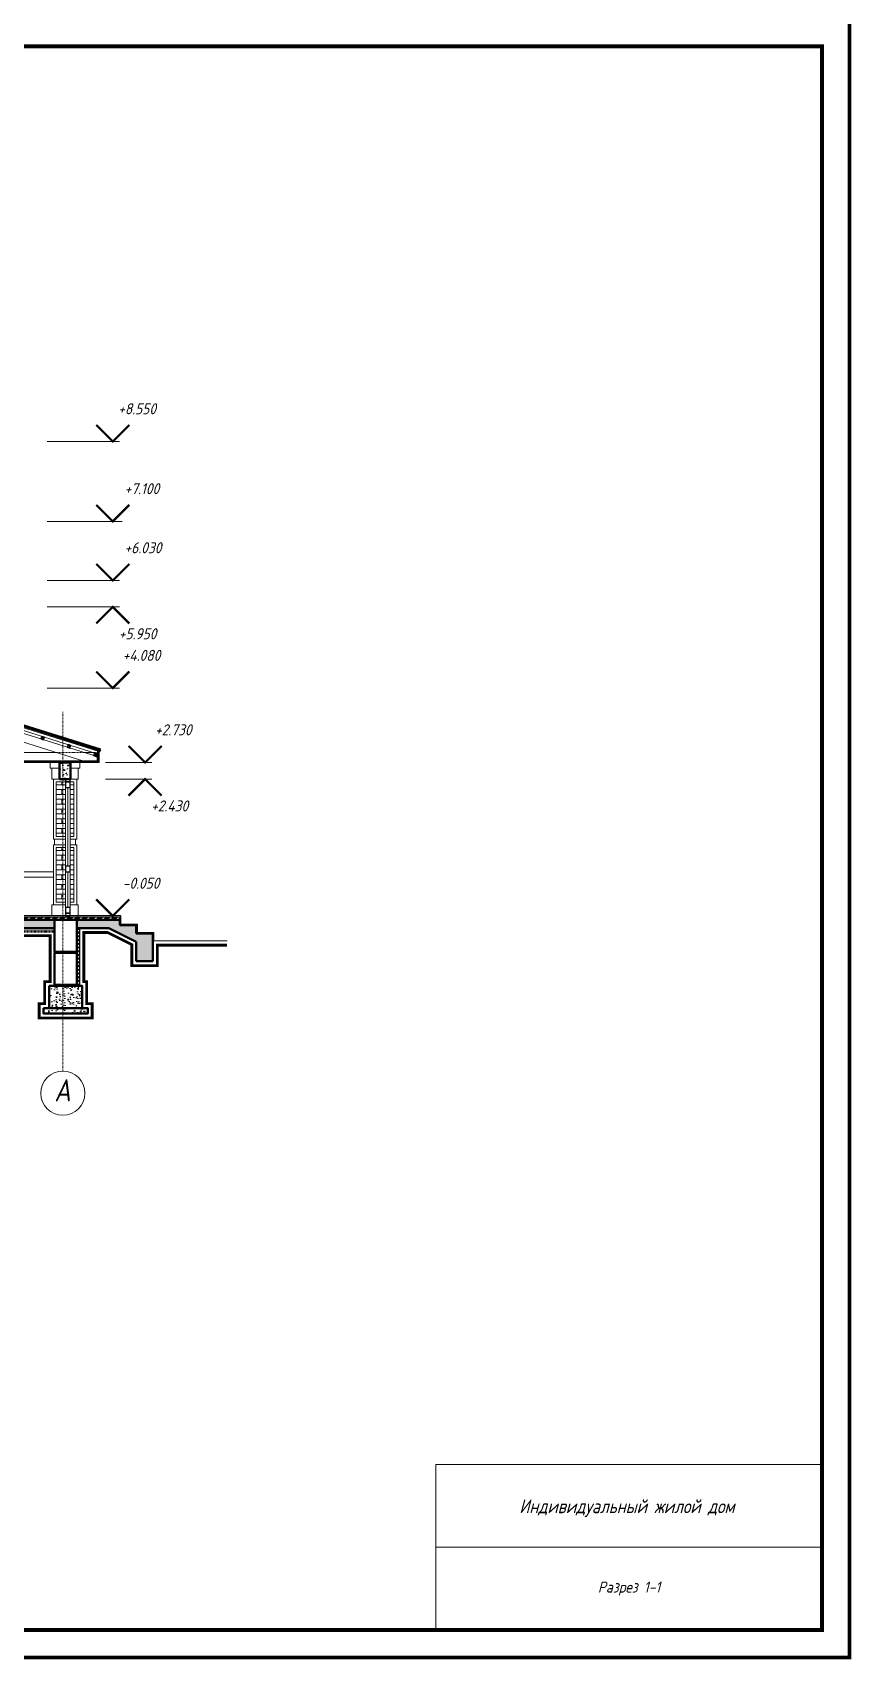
# Model space of a CAD drawing. Header units: millimetres. Extents: x 54 to 1314, y 20 to 614.
# Drawn here: x 1166 to 1314.4, y 19.6 to 314.4 of the extents above; entities that cross this region are included whole.
import ezdxf

# ---------------------------------------------------------------- set-up
doc = ezdxf.new("R2010")
doc.units = ezdxf.units.MM
for name, pattern in [('ACAD_ISO02W100', [15, 12, -3]), ('CENTER2', [1.125, 0.75, -0.125, 0.125, -0.125]), ('DASHED2', [0.375, 0.25, -0.125]), ('HIDDEN', [0.375, 0.25, -0.125])]:
    doc.linetypes.add(name, pattern=pattern)
for name, color, linetype, lineweight in [('A_ПЕРЕГОР', 213, 'Continuous', 40), ('A_СТЕНЫ', 13, 'Continuous', 50), ('A_УТЕП-ЛЬ', 41, 'Continuous', 15), ('A_ФАСАД', 30, 'Continuous', 15), ('А_ВЫСОТН.ОТМЕТКИ', 161, 'Continuous', 20), ('А_ДЕРЕВО', 43, 'Continuous', 30), ('А_КИРПИЧ ОБЛИЦ.', 250, 'Continuous', 30), ('А_КОНСТР.БЕТОН', 6, 'Continuous', 50), ('А_МОНОЛИТНЫЙ Ж.Б.', 5, 'Continuous', 50), ('А_МОНОЛИТНЫЙ Ж.Б. ШТРИХ.', 173, 'Continuous', 5), ('А_НЕВИДИМЫЕ', 8, 'ACAD_ISO02W100', 9), ('А_ОК.ПЕРЕПЛЕТ', 4, 'Continuous', 30), ('А_ОКНА', 4, 'Continuous', 13), ('А_ПЕРВЫЙ ПЛАН', 102, 'Continuous', 15), ('А_ПОЛЫ', 181, 'Continuous', 20), ('А_Ц.П.СТЯЖКА ШТРИХ.', 181, 'Continuous', 5), ('А_ШТУКАТУРКА ФАСАД', 7, 'Continuous', 15), ('ЛИСТ', 7, 'Continuous', 18), ('ОСИ', 40, 'CENTER2', 18), ('ТЕКСТ', 5, 'Continuous', 18)]:
    doc.layers.add(name, color=color, linetype=linetype, lineweight=lineweight)
doc.styles.add('ROMANS', font='romans.shx', dxfattribs={"width": 0.8, "oblique": 15})
doc.styles.add('SPDS', font='romans.shx', dxfattribs={"width": 0.85, "oblique": 15})

msp = doc.modelspace()

# ---------------------------------------------------------------- hatches: boundary and pattern name
at = {"layer": 'A_УТЕП-ЛЬ', "lineweight": 9}
h = msp.add_hatch(dxfattribs=at)
h.set_pattern_fill('ANSI37', color=256, scale=0.15, style=0)
h.set_pattern_definition([(45, (-3660.94063, 4620.0905), (-0.336759605, 0.336759605), []), (135, (-3660.94063, 4620.0905), (-0.336759605, -0.336759605), [])])
h.paths.add_polyline_path([(1174.455, 152.12), (1173.955, 152.12), (1173.955, 141.62), (1174.455, 141.62)])
at = {"layer": 'А_ДЕРЕВО', "lineweight": 5, "ltscale": 100}
h = msp.add_hatch(dxfattribs=at)
h.set_pattern_fill('ANSI38', color=256, scale=0.05, angle=342.54659, style=0)
h.set_pattern_definition([(27.546586, (694.10381, 275.79024), (-0.07341706, 0.14075332), []), (117.546586, (694.10381, 275.79024), (-0.287587444, 0.208089583), [0.396875, -0.238125])])
h.paths.add_polyline_path([(1167.639, 186.863), (1168.116, 186.713), (1167.966, 186.236), (1167.489, 186.386)])
h = msp.add_hatch(dxfattribs=at)
h.set_pattern_fill('ANSI38', color=256, scale=0.05, angle=342.54659, style=0)
h.set_pattern_definition([(27.546586, (689.22321, 274.70408), (-0.07341706, 0.14075332), []), (117.546586, (689.22321, 274.70408), (-0.287587444, 0.208089583), [0.396875, -0.238125])])
h.paths.add_polyline_path([(1172.408, 185.363), (1172.885, 185.213), (1172.735, 184.736), (1172.258, 184.886)])
h = msp.add_hatch(dxfattribs=at)
h.set_pattern_fill('ANSI38', color=256, scale=0.05, angle=342.54659, style=0)
h.set_pattern_definition([(27.546586, (684.3426, 273.61794), (-0.07341706, 0.14075332), []), (117.546586, (684.3426, 273.61794), (-0.287587444, 0.208089583), [0.396875, -0.238125])])
h.paths.add_polyline_path([(1177.178, 183.863), (1177.655, 183.713), (1177.505, 183.236), (1177.028, 183.386)])
h = msp.add_hatch(dxfattribs=at)
h.set_pattern_fill('ANSI38', color=256, scale=0.05, style=0)
h.set_pattern_definition([(45, (1137.24812, 182.22001), (-0.1122532, 0.1122532), []), (135, (1137.24812, 182.22001), (-0.3367596, 0.1122532), [0.396875, -0.238125])])
h.paths.add_polyline_path([(1177.655, 182.22), (1177.955, 182.22), (1177.955, 184.02), (1177.655, 184.02)])
h = msp.add_hatch(dxfattribs=at)
h.set_pattern_fill('ANSI38', color=256, scale=0.05, style=0)
h.set_pattern_definition([(45, (1121.74925, 138.27001), (-0.1122532, 0.1122532), []), (135, (1121.74925, 138.27001), (-0.3367596, 0.1122532), [0.396875, -0.238125])])
h.paths.add_polyline_path([(1166.956, 182.42), (1165.956, 182.42), (1165.956, 182.22), (1166.956, 182.22)])
h = msp.add_hatch(dxfattribs=at)
h.set_pattern_fill('ANSI38', color=256, scale=0.05, style=0)
h.set_pattern_definition([(45, (1120.4992, 138.27001), (-0.1122532, 0.1122532), []), (135, (1120.4992, 138.27001), (-0.3367596, 0.1122532), [0.396875, -0.238125])])
h.paths.add_polyline_path([(1168.206, 182.42), (1167.206, 182.42), (1167.206, 182.22), (1168.206, 182.22)])
h = msp.add_hatch(dxfattribs=at)
h.set_pattern_fill('ANSI38', color=256, scale=0.05, style=0)
h.set_pattern_definition([(45, (1119.24916, 138.27001), (-0.1122532, 0.1122532), []), (135, (1119.24916, 138.27001), (-0.3367596, 0.1122532), [0.396875, -0.238125])])
h.paths.add_polyline_path([(1169.456, 182.42), (1168.456, 182.42), (1168.456, 182.22), (1169.456, 182.22)])
h = msp.add_hatch(dxfattribs=at)
h.set_pattern_fill('ANSI38', color=256, scale=0.05, style=0)
h.set_pattern_definition([(45, (1117.99911, 138.27001), (-0.1122532, 0.1122532), []), (135, (1117.99911, 138.27001), (-0.3367596, 0.1122532), [0.396875, -0.238125])])
h.paths.add_polyline_path([(1170.706, 182.42), (1169.706, 182.42), (1169.706, 182.22), (1170.706, 182.22)])
h = msp.add_hatch(dxfattribs=at)
h.set_pattern_fill('ANSI38', color=256, scale=0.05, style=0)
h.set_pattern_definition([(45, (1116.94819, 138.27001), (-0.1122532, 0.1122532), []), (135, (1116.94819, 138.27001), (-0.3367596, 0.1122532), [0.396875, -0.238125])])
h.paths.add_polyline_path([(1172.855, 182.42), (1170.855, 182.42), (1170.855, 182.12), (1172.855, 182.12)])
h = msp.add_hatch(dxfattribs=at)
h.set_pattern_fill('ANSI38', color=256, scale=0.05, style=0)
h.set_pattern_definition([(45, (1112.69814, 138.27001), (-0.1122532, 0.1122532), []), (135, (1112.69814, 138.27001), (-0.3367596, 0.1122532), [0.396875, -0.238125])])
h.paths.add_polyline_path([(1173.905, 182.42), (1172.905, 182.42), (1172.905, 182.22), (1173.905, 182.22)])
h = msp.add_hatch(dxfattribs=at)
h.set_pattern_fill('ANSI38', color=256, scale=0.05, style=0)
h.set_pattern_definition([(45, (1113.94819, 138.27001), (-0.1122532, 0.1122532), []), (135, (1113.94819, 138.27001), (-0.3367596, 0.1122532), [0.396875, -0.238125])])
h.paths.add_polyline_path([(1175.155, 182.42), (1174.155, 182.42), (1174.155, 182.22), (1175.155, 182.22)])
h = msp.add_hatch(dxfattribs=at)
h.set_pattern_fill('ANSI38', color=256, scale=0.05, style=0)
h.set_pattern_definition([(45, (1114.69814, 138.27001), (-0.1122532, 0.1122532), []), (135, (1114.69814, 138.27001), (-0.3367596, 0.1122532), [0.396875, -0.238125])])
h.paths.add_polyline_path([(1176.405, 182.42), (1175.405, 182.42), (1175.405, 182.22), (1176.405, 182.22)])
h = msp.add_hatch(dxfattribs=at)
h.set_pattern_fill('ANSI38', color=256, scale=0.05, style=0)
h.set_pattern_definition([(45, (1115.4481, 138.27001), (-0.1122532, 0.1122532), []), (135, (1115.4481, 138.27001), (-0.3367596, 0.1122532), [0.396875, -0.238125])])
h.paths.add_polyline_path([(1177.655, 182.42), (1176.655, 182.42), (1176.655, 182.22), (1177.655, 182.22)])
at = {"layer": 'А_КИРПИЧ ОБЛИЦ.', "lineweight": 9}
h = msp.add_hatch(dxfattribs=at)
h.set_pattern_fill('AR-BRSTD', color=41, scale=0.013, style=0)
h.set_pattern_definition([(0, (1169.9552, 154.32), (0, 0.880643), []), (90, (1169.9552, 154.32), (-1.3208, 0.88064), [0.88064, -0.88064])])
h.paths.add_polyline_path([(1172.755, 178.62), (1172.755, 168.72), (1173.455, 168.72), (1173.455, 178.62)])
h.paths.add_polyline_path([(1171.955, 168.72), (1171.955, 178.62), (1170.255, 178.62), (1170.255, 168.72)])
h = msp.add_hatch(dxfattribs=at)
h.set_pattern_fill('AR-BRSTD', color=41, scale=0.013, style=0)
h.set_pattern_definition([(0, (1169.9552, 142.42), (0, 0.880643), []), (90, (1169.9552, 142.42), (-1.3208, 0.88064), [0.88064, -0.88064])])
h.paths.add_polyline_path([(1172.755, 166.72), (1172.755, 156.82), (1173.455, 156.82), (1173.455, 166.72)])
h.paths.add_polyline_path([(1171.955, 156.82), (1171.955, 166.72), (1170.255, 166.72), (1170.255, 156.82)])
at = {"layer": 'А_МОНОЛИТНЫЙ Ж.Б. ШТРИХ.', "ltscale": 100}
h = msp.add_hatch(dxfattribs=at)
h.set_pattern_fill('AR-CONC', color=256, scale=0.01)
h.set_pattern_definition([(130, (1175.4552, 178.52), (-1.82185, -0.1594), [0.1905, -2.0955]), (185, (1175.4552, 178.52), (0.3524, 1.91057), [0.1524, -1.6764]), (79.55, (1175.3033, 178.5067), (-1.4694, 1.75117), [0.1619, -1.7809]), (133.816, (1175.4552, 179.028), (-2.7108, -0.4204), [0.28575, -3.14325]), (83.364, (1175.2293, 178.993), (-2.374, 2.4743), [0.24285, -2.67135]), (188.816, (1175.4552, 179.028), (-2.374, 2.4743), [0.2286, -2.5146]), (159, (1175.2012, 178.901), (-1.51615, -1.02266), [0.1905, -2.0955]), (214, (1175.2012, 178.901), (-0.618, 1.8419), [0.1524, -1.6764]), (108.55, (1175.0748, 178.8158), (-2.13416, 0.8192), [0.1619, -1.7809]), (142.5, (1175.45515, 178.52), (-0.030886, 0.84555), [0, -1.65608, 0, -1.7018, 0, -1.68275]), (172.5, (1175.45515, 178.52), (-0.6682, 1.0018), [0, -0.97028, 0, -1.61798, 0, -0.64135]), (212.5, (1176.0216, 178.52), (-1.355906, -0.05729), [0, -0.635, 0, -1.9812, 0, -2.6289]), (222.5, (1176.2756, 178.52), (-1.4813, 0.25426), [0, -0.8255, 0, -1.31572, 0, -1.8669])])
h.paths.add_polyline_path([(1170.855, 179.12), (1170.855, 182.12), (1172.855, 182.12), (1172.855, 179.12)])
h = msp.add_hatch(dxfattribs=at)
h.set_pattern_fill('AR-CONC', color=256, scale=0.01)
h.set_pattern_definition([(130, (1188.9529, 147.52), (-1.821847, -0.15939), [0.1905, -2.0955]), (185, (1188.953, 147.52), (0.35243, 1.91057), [0.1524, -1.6764]), (79.549, (1188.8011, 147.5067), (-1.469425, 1.75117), [0.1619, -1.7809]), (133.816, (1188.953, 148.028), (-2.71079, -0.42042), [0.28575, -3.14325]), (83.3644, (1188.727, 147.993), (-2.37404, 2.47426), [0.24285, -2.67135]), (188.816, (1188.953, 148.028), (-2.37405, 2.47425), [0.2286, -2.5146]), (159, (1188.6989, 147.901), (-1.51615, -1.022655), [0.1905, -2.0955]), (214, (1188.699, 147.901), (-0.61802, 1.84188), [0.1524, -1.6764]), (108.5486, (1188.5726, 147.8158), (-2.134165, 0.81923), [0.1619, -1.7809]), (142.5, (1188.9529, 147.52), (-0.030886, 0.84555), [0, -1.65608, 0, -1.7018, 0, -1.68275]), (172.5, (1188.9529, 147.52), (-0.668197, 1.001806), [0, -0.97028, 0, -1.61798, 0, -0.64135]), (212.5, (1189.51934, 147.52), (-1.355906, -0.057287), [0, -0.635, 0, -1.9812, 0, -2.6289]), (222.5, (1189.7733, 147.52), (-1.481292, 0.254265), [0, -0.8255, 0, -1.31572, 0, -1.8669])])
h.paths.add_polyline_path([(1173.955, 153.62), (1173.955, 152.12), (1179.753, 152.12), (1184.753, 149.62), (1184.753, 146.12), (1187.753, 146.12), (1187.753, 151.12), (1184.753, 151.12), (1184.753, 152.62), (1181.753, 152.62), (1181.753, 153.62)])
h.paths.add_polyline_path([(1169.955, 151.52), (1169.955, 153.62), (1145.955, 153.62), (1145.955, 151.52)])
at = {"layer": 'А_МОНОЛИТНЫЙ Ж.Б. ШТРИХ.'}
h = msp.add_hatch(dxfattribs=at)
h.set_pattern_fill('AR-CONC,I', color=256, scale=0.01, style=0)
h.set_pattern_definition([(50, (-5905.4748, 10807.8207), (1.82184669, -0.15939086), [0.1905, -2.0955]), (355, (-5905.4748, 10807.8207), (-0.35243421, 1.91056845), [0.1524, -1.67640584]), (100.451445, (-5905.323, 10807.8074), (1.46941247, 1.75117752), [0.1619001, -1.78090245]), (46.1842, (-5905.4748, 10808.3287), (2.7107904, -0.42042328), [0.28575, -3.14325]), (96.635558, (-5905.2489, 10808.2936), (2.37404134, 2.47426125), [0.24285023, -2.6713561]), (351.18415, (-5905.4748, 10808.3287), (2.37404134, 2.47426125), [0.2285997, -2.5145973]), (21, (-5905.2208, 10808.2017), (1.51614391, -1.02265198), [0.1905, -2.0955]), (326, (-5905.2208, 10808.2017), (0.61802028, 1.84187966), [0.1524, -1.6764]), (71.451445, (-5905.0944, 10808.1165), (2.1341642, 0.8192277), [0.1619001, -1.78089938]), (37.5, (-5905.47476, 10807.8207), (0.030886033, 0.84555039), [0, -1.65608, 0, -1.7018, 0, -1.68275]), (7.5, (-5905.4748, 10807.8207), (0.668196625, 1.00180575), [0, -0.97028, 0, -1.61798, 0, -0.64135]), (327.5, (-5906.0412, 10807.8207), (1.35590595, -0.05728744), [0, -0.635, 0, -1.9812, 0, -2.6289]), (317.5, (-5906.2952, 10807.8207), (1.48129181, 0.25426491), [0, -0.8255, 0, -1.31572, 0, -1.8669])])
h.paths.add_polyline_path([(1167.955, 137.62), (1167.955, 136.62), (1175.955, 136.62), (1175.955, 137.62)])
h.paths.add_polyline_path([(1168.955, 141.62), (1168.955, 137.62), (1174.955, 137.62), (1174.955, 141.62)])
at = {"layer": 'А_Ц.П.СТЯЖКА ШТРИХ.', "ltscale": 100}
h = msp.add_hatch(dxfattribs=at)
h.set_pattern_fill('ANSI34,_O', color=256, scale=0.05)
h.set_pattern_definition([(45, (758.3132, 973.7643), (-0.6735192, 0.6735192), []), (45, (758.5377, 973.7643), (-0.6735192, 0.6735192), []), (45, (758.7623, 973.7643), (-0.6735192, 0.6735192), []), (45, (758.9868, 973.7643), (-0.6735192, 0.6735192), [])])
h.paths.add_polyline_path([(1181.753, 153.62), (1181.753, 154.12), (1145.755, 154.12), (1145.755, 153.62)])

# ---------------------------------------------------------------- linework, layer by layer
at = {"layer": 'A_ПЕРЕГОР'}
for p, q in [((1178.254, 184.465), (1145.955, 194.62)), ((1178.153, 184.289), (1145.955, 194.412)), ((1178.055, 184.12), (1178.254, 184.465))]:
    msp.add_line(p, q, dxfattribs=at)
at = {"layer": 'A_СТЕНЫ', "ltscale": 100, "const_width": 0.5}
msp.add_lwpolyline([(1201.215, 149.02), (1188.553, 149.02), (1188.553, 145.32), (1183.953, 145.32), (1183.953, 149.126), (1179.564, 151.32), (1175.255, 151.32), (1175.255, 142.42), (1175.755, 142.42), (1175.755, 138.42), (1176.755, 138.42), (1176.755, 135.82), (1167.155, 135.82), (1167.155, 138.42), (1168.155, 138.42), (1168.155, 142.42), (1169.155, 142.42), (1169.155, 150.72), (1147.255, 150.72)], dxfattribs=at)
at = {"layer": 'A_УТЕП-ЛЬ', "linetype": 'DASHED2', "ltscale": 0.005, "const_width": 0.1}
msp.add_lwpolyline([(1174.655, 152.12), (1174.655, 141.72), (1169.755, 141.72), (1169.755, 152.12)], dxfattribs=at)
at = {"layer": 'A_УТЕП-ЛЬ', "lineweight": 9}
msp.add_lwpolyline([(1174.455, 141.62), (1174.455, 152.12)], dxfattribs=at)
at = {"layer": 'A_ФАСАД'}
for p, q in [((1169.955, 167.22), (1169.955, 168.22)), ((1173.755, 167.22), (1173.755, 168.22))]:
    msp.add_line(p, q, dxfattribs=at)
at = {"layer": 'А_ВЫСОТН.ОТМЕТКИ'}
for p, q in [((1181.728, 240.306), (1168.631, 240.306)), ((1182.204, 225.82), (1168.631, 225.82)), ((1181.728, 215.12), (1168.631, 215.12)), ((1181.728, 210.32), (1168.631, 210.32)), ((1181.728, 195.62), (1168.631, 195.62)), ((1187.582, 182.12), (1179.191, 182.12)), ((1187.582, 179.12), (1179.198, 179.12)), ((1181.728, 154.32), (1173.039, 154.32))]:
    msp.add_line(p, q, dxfattribs=at)
for points in [[(1193.364, 244.35, 0, 0, 0), (1180.502, 244.35, 0, 0, 0), (1180.502, 240.306, 0.4, 0.4, 0), (1177.502, 243.306, 0.4, 0.4, 0), (1180.502, 240.306, 0.4, 0.4, 0), (1183.502, 243.306, 0.4, 0.4, 0)], [(1193.364, 229.864, 0, 0, 0), (1180.502, 229.864, 0, 0, 0), (1180.502, 225.82, 0.4, 0.4, 0), (1177.502, 228.82, 0.4, 0.4, 0), (1180.502, 225.82, 0.4, 0.4, 0), (1183.502, 228.82, 0.4, 0.4, 0)], [(1193.364, 219.164, 0, 0, 0), (1180.502, 219.164, 0, 0, 0), (1180.502, 215.12, 0.4, 0.4, 0), (1177.502, 218.12, 0.4, 0.4, 0), (1180.502, 215.12, 0.4, 0.4, 0), (1183.502, 218.12, 0.4, 0.4, 0)], [(1193.364, 203.891, 0, 0, 0), (1180.502, 203.891, 0, 0, 0), (1180.502, 210.32, 0.4, 0.4, 0), (1177.502, 207.32, 0.4, 0.4, 0), (1180.502, 210.32, 0.4, 0.4, 0), (1183.502, 207.32, 0.4, 0.4, 0)], [(1193.364, 199.664, 0, 0, 0), (1180.502, 199.664, 0, 0, 0), (1180.502, 195.62, 0.4, 0.4, 0), (1177.502, 198.62, 0.4, 0.4, 0), (1180.502, 195.62, 0.4, 0.4, 0), (1183.502, 198.62, 0.4, 0.4, 0)], [(1199.218, 186.164, 0, 0, 0), (1186.356, 186.164, 0, 0, 0), (1186.356, 182.12, 0.4, 0.4, 0), (1183.356, 185.12, 0.4, 0.4, 0), (1186.356, 182.12, 0.4, 0.4, 0), (1189.356, 185.12, 0.4, 0.4, 0)], [(1199.218, 172.691, 0, 0, 0), (1186.356, 172.691, 0, 0, 0), (1186.356, 179.12, 0.4, 0.4, 0), (1183.356, 176.12, 0.4, 0.4, 0), (1186.356, 179.12, 0.4, 0.4, 0), (1189.356, 176.12, 0.4, 0.4, 0)], [(1193.364, 158.364, 0, 0, 0), (1180.502, 158.364, 0, 0, 0), (1180.502, 154.32, 0.4, 0.4, 0), (1177.502, 157.32, 0.4, 0.4, 0), (1180.502, 154.32, 0.4, 0.4, 0), (1183.502, 157.32, 0.4, 0.4, 0)]]:
    msp.add_lwpolyline(points, format="xyseb", dxfattribs=at)
at = {"layer": 'А_ДЕРЕВО', "lineweight": 15, "ltscale": 100}
msp.add_line((1178.055, 184.112), (1145.955, 194.204), dxfattribs=at)
at = {"layer": 'А_ДЕРЕВО', "ltscale": 100}
for points in [[(1167.489, 186.386), (1167.966, 186.236), (1168.116, 186.713), (1167.639, 186.863)], [(1172.258, 184.886), (1172.735, 184.736), (1172.885, 185.213), (1172.408, 185.363)], [(1177.028, 183.386), (1177.505, 183.236), (1177.655, 183.713), (1177.178, 183.863)], [(1177.655, 182.22), (1177.955, 182.22), (1177.955, 184.02), (1177.655, 184.02)], [(1166.956, 182.22), (1165.956, 182.22), (1165.956, 182.42), (1166.956, 182.42)], [(1168.206, 182.22), (1167.206, 182.22), (1167.206, 182.42), (1168.206, 182.42)], [(1169.456, 182.22), (1168.456, 182.22), (1168.456, 182.42), (1169.456, 182.42)], [(1170.706, 182.22), (1169.706, 182.22), (1169.706, 182.42), (1170.706, 182.42)], [(1172.855, 182.12), (1170.855, 182.12), (1170.855, 182.42), (1172.855, 182.42)], [(1173.905, 182.22), (1172.905, 182.22), (1172.905, 182.42), (1173.905, 182.42)], [(1175.155, 182.22), (1174.155, 182.22), (1174.155, 182.42), (1175.155, 182.42)], [(1176.405, 182.22), (1175.405, 182.22), (1175.405, 182.42), (1176.405, 182.42)], [(1177.655, 182.22), (1176.655, 182.22), (1176.655, 182.42), (1177.655, 182.42)]]:
    msp.add_lwpolyline(points, close=True, dxfattribs=at)
at = {"layer": 'А_КОНСТР.БЕТОН', "color": 1, "ltscale": 5}
for p, q in [((1169.955, 153.62), (1145.955, 153.62)), ((1181.753, 153.62), (1173.955, 153.62)), ((1181.753, 152.62), (1181.753, 153.62)), ((1169.955, 152.12), (1145.955, 152.12)), ((1173.955, 152.12), (1179.753, 152.12)), ((1184.753, 149.62), (1179.753, 152.12)), ((1181.753, 152.62), (1184.753, 152.62)), ((1184.753, 151.12), (1184.753, 152.62)), ((1184.753, 151.12), (1187.753, 151.12)), ((1187.753, 146.12), (1187.753, 151.12)), ((1184.753, 146.12), (1184.753, 149.62)), ((1184.753, 146.12), (1187.753, 146.12))]:
    msp.add_line(p, q, dxfattribs=at)
at = {"layer": 'А_КОНСТР.БЕТОН', "color": 1, "linetype": 'HIDDEN', "ltscale": 0.01}
msp.add_line((1146.655, 151.52), (1169.955, 151.52), dxfattribs=at)
at = {"layer": 'А_КОНСТР.БЕТОН', "color": 1, "ltscale": 5}
msp.add_lwpolyline([(1170.855, 182.12), (1172.855, 182.12), (1172.855, 179.12), (1170.855, 179.12)], close=True, dxfattribs=at)
at = {"layer": 'А_КОНСТР.БЕТОН', "ltscale": 5}
for points in [[(1173.955, 147.82), (1169.955, 147.82), (1169.955, 153.62), (1173.955, 153.62)], [(1173.955, 141.82), (1169.955, 141.82), (1169.955, 147.62), (1173.955, 147.62)]]:
    msp.add_lwpolyline(points, close=True, dxfattribs=at)
at = {"layer": 'А_МОНОЛИТНЫЙ Ж.Б.', "ltscale": 5}
for points in [[(1168.955, 141.62), (1174.955, 141.62), (1174.955, 137.62), (1168.955, 137.62)], [(1167.955, 137.62), (1175.955, 137.62), (1175.955, 136.62), (1167.955, 136.62)]]:
    msp.add_lwpolyline(points, close=True, dxfattribs=at)
at = {"layer": 'А_НЕВИДИМЫЕ', "ltscale": 0.0001}
for p, q in [((1170.33, 183.92), (1175.331, 183.92)), ((1176.998, 183.92), (1177.655, 183.92)), ((1174.055, 149.82), (1174.055, 154.32))]:
    msp.add_line(p, q, dxfattribs=at)
at = {"layer": 'А_ОК.ПЕРЕПЛЕТ'}
for points in [[(1171.955, 178.62), (1172.755, 178.62), (1172.755, 179.12), (1171.955, 179.12)], [(1171.955, 177.62), (1172.755, 177.62), (1172.755, 178.62), (1171.955, 178.62)], [(1171.955, 162.32), (1172.755, 162.32), (1172.755, 163.32), (1171.955, 163.32)], [(1171.955, 154.82), (1172.755, 154.82), (1172.755, 155.82), (1171.955, 155.82)], [(1171.955, 154.32), (1172.755, 154.32), (1172.755, 154.82), (1171.955, 154.82)]]:
    msp.add_lwpolyline(points, close=True, dxfattribs=at)
at = {"layer": 'А_ОКНА'}
for p, q in [((1171.955, 154.32), (1171.955, 179.12)), ((1172.355, 163.32), (1172.355, 177.62)), ((1172.755, 154.32), (1172.755, 179.12)), ((1172.355, 155.82), (1172.355, 162.32))]:
    msp.add_line(p, q, dxfattribs=at)
at = {"layer": 'А_ПЕРВЫЙ ПЛАН', "ltscale": 100}
for p, q in [((1177.655, 183.713), (1145.955, 193.68)), ((1177.655, 183.189), (1145.955, 193.156)), ((1175.101, 182.42), (1146.455, 191.426)), ((1145.955, 183.92), (1170.33, 183.92)), ((1175.331, 183.92), (1176.998, 183.92)), ((1145.955, 182.42), (1177.655, 182.42)), ((1169.755, 162.32), (1146.155, 162.32)), ((1169.755, 161.32), (1146.155, 161.32)), ((1187.753, 149.82), (1201.215, 149.82))]:
    msp.add_line(p, q, dxfattribs=at)
at = {"layer": 'А_ПОЛЫ', "lineweight": 30, "ltscale": 100}
for p, q in [((1181.953, 154.32), (1145.755, 154.32)), ((1181.953, 152.82), (1181.953, 154.32)), ((1181.953, 152.82), (1184.953, 152.82)), ((1184.953, 151.32), (1184.953, 152.82)), ((1184.953, 151.32), (1187.953, 151.32)), ((1187.953, 149.82), (1187.953, 151.32))]:
    msp.add_line(p, q, dxfattribs=at)
at = {"layer": 'А_ПОЛЫ', "ltscale": 100}
for p, q in [((1181.753, 154.12), (1145.755, 154.12)), ((1181.753, 153.62), (1181.753, 154.12))]:
    msp.add_line(p, q, dxfattribs=at)
at = {"layer": 'А_ШТУКАТУРКА ФАСАД', "lineweight": 30}
for q in [(1178.055, 184.12), (1145.755, 182.12)]:
    msp.add_line((1178.055, 182.12), q, dxfattribs=at)
at = {"layer": 'А_ШТУКАТУРКА ФАСАД', "color": 7}
for p, q in [((1178.055, 182.12), (1178.055, 184.12)), ((1145.955, 182.22), (1170.855, 182.22)), ((1172.855, 182.22), (1177.655, 182.22))]:
    msp.add_line(p, q, dxfattribs=at)
for points in [[(1172.855, 181.12), (1174.555, 181.12), (1174.555, 182.12), (1169.155, 182.12), (1169.155, 181.12), (1170.855, 181.12)], [(1170.855, 181.12), (1169.455, 181.12), (1169.455, 179.12), (1171.955, 179.12)], [(1172.755, 179.12), (1174.255, 179.12), (1174.255, 181.12), (1172.855, 181.12)], [(1171.955, 168.22), (1169.755, 168.22), (1169.755, 179.12), (1171.955, 179.12)], [(1171.955, 168.72), (1170.255, 168.72), (1170.255, 178.62), (1171.955, 178.62)], [(1172.755, 179.12), (1173.955, 179.12), (1173.955, 168.22), (1172.755, 168.22)], [(1172.755, 178.62), (1173.455, 178.62), (1173.455, 168.72), (1172.755, 168.72)], [(1171.955, 167.22), (1169.755, 167.22), (1169.755, 156.32), (1171.955, 156.32)], [(1171.955, 166.72), (1170.255, 166.72), (1170.255, 156.82), (1171.955, 156.82)], [(1172.755, 156.32), (1173.955, 156.32), (1173.955, 167.22), (1172.755, 167.22)], [(1172.755, 156.82), (1173.455, 156.82), (1173.455, 166.72), (1172.755, 166.72)], [(1171.955, 156.32), (1169.455, 156.32), (1169.455, 154.32), (1174.255, 154.32), (1174.255, 156.32), (1172.755, 156.32)]]:
    msp.add_lwpolyline(points, dxfattribs=at)
at = {"layer": 'А_ШТУКАТУРКА ФАСАД', "lineweight": 30}
msp.add_lwpolyline([(1178.055, 182.12), (1174.155, 182.12)], dxfattribs=at)
at = {"layer": 'ЛИСТ'}
for p, q in [((1239.025, 24.917), (1239.025, 54.917)), ((1239.025, 54.917), (1309.025, 54.917)), ((1238.982, 39.917), (1309.025, 39.917))]:
    msp.add_line(p, q, dxfattribs=at)
at = {"layer": 'ЛИСТ', "const_width": 0.7}
for points in [[(894.025, 19.917), (1314.025, 19.917), (1314.025, 316.917), (894.025, 316.917)], [(914.025, 24.917), (1309.025, 24.917), (1309.025, 311.917), (914.025, 311.917)]]:
    msp.add_lwpolyline(points, close=True, dxfattribs=at)
at = {"layer": 'ОСИ', "ltscale": 0.01}
msp.add_line((1171.455, 126.184), (1171.455, 191.335), dxfattribs=at)
at = {"layer": 'ОСИ', "linetype": 'Continuous'}
msp.add_circle((1171.455, 122.184), 4, dxfattribs=at)

# ---------------------------------------------------------------- texts
at = {"layer": 'А_ВЫСОТН.ОТМЕТКИ', "style": 'ROMANS', "oblique": 15, "width": 0.85}
for s, p in [('+8.550', (1181.469, 245.23)), ('+7.100', (1182.629, 230.744)), ('+6.030', (1182.629, 220.044)), ('+5.950', (1181.578, 204.452)), ('+4.080', (1182.293, 200.544)), ('+2.730', (1188.147, 187.044)), ('+2.430', (1187.432, 173.252)), ('-0.050', (1182.293, 159.244))]:
    msp.add_text(s, height=2, dxfattribs=at).set_placement(p)
at = {"layer": 'ОСИ', "linetype": 'Continuous', "style": 'ROMANS', "oblique": 10, "width": 0.8}
msp.add_text('А', height=4, dxfattribs=at).set_placement((1169.92, 120.716))
at = {"layer": 'ТЕКСТ', "color": 7, "attachment_point": 5, "style": 'SPDS'}
for s, insert, char_height, width in [('{\\W0.8;Индивидуальный жилой дом}', (1273.672, 46.988), 2.5, 49.37931), ('Разрез 1-1', (1274.067, 32.417), 2, 70.04285)]:
    msp.add_mtext(s, dxfattribs=dict(at, insert=insert, char_height=char_height, width=width))

doc.saveas('drawing.dxf')
